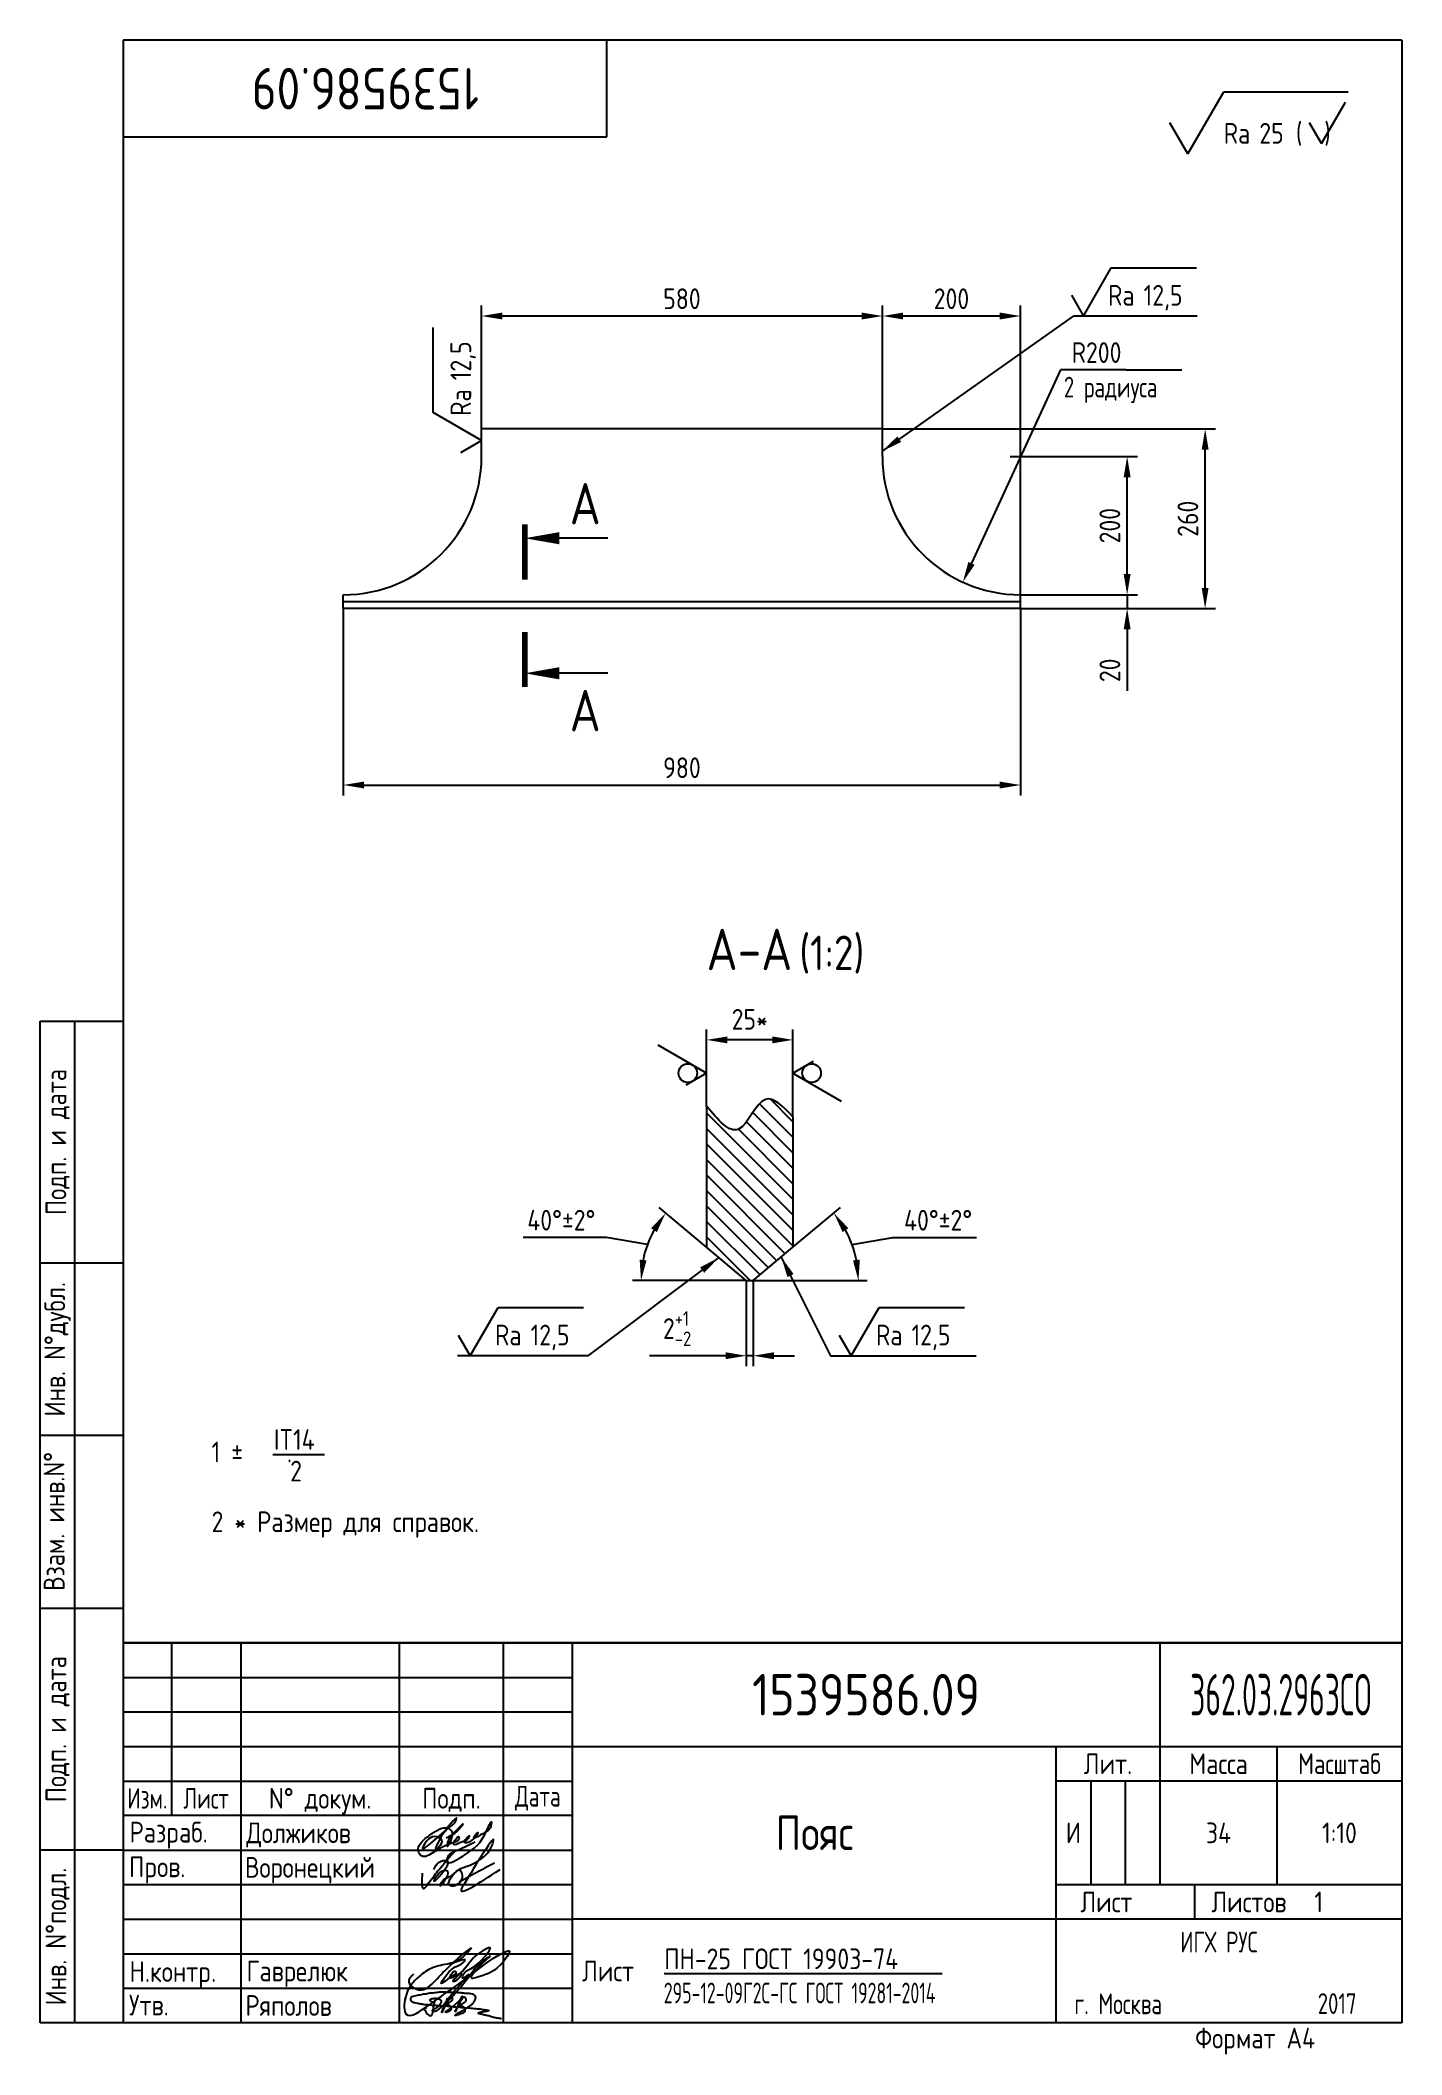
# Paper-space layout 'A4_protect' of a CAD drawing. Header units: millimetres. Extents: x 254 to 451, y 0 to 292.
# The model-space entities are those that its viewports show. They can reach past a viewport. Long polylines and large blocks are cut down to what shows.
import ezdxf
from ezdxf.enums import TextEntityAlignment as Align

# ---------------------------------------------------------------- set-up
doc = ezdxf.new("R2010")
doc.units = ezdxf.units.MM
doc.header["$LTSCALE"] = 0.3
for name, color, linetype in [('Bord', 1, 'Continuous'), ('Cont', 6, 'Continuous'), ('Dim', 7, 'Continuous'), ('Hatch', 2, 'Continuous'), ('Text', 3, 'Continuous'), ('Textb', 6, 'Continuous'), ('Vporti', 7, 'Continuous')]:
    doc.layers.add(name, color=color, linetype=linetype)
doc.layers.get('Vporti').off()
doc.styles.add('Style1', font='romans.shx', dxfattribs={"width": 0.8})
doc.dimstyles.new('Anqular-2', dxfattribs={"dimscale": 2, "dimtxt": 3, "dimasz": 3, "dimexe": 1.25, "dimexo": 0, "dimgap": 1, "dimtad": 2, "dimtoh": 1, "dimdec": 3, "dimtxsty": 'Style1', "dimcen": 2.5, "dimclrt": 3, "dimadec": 0, "dimazin": 0, "dimtfac": 1, "dimtdec": 3, "dimtmove": 1, "dimatfit": 3, "dimfxl": 1, "dimarcsym": 0})
doc.dimstyles.new('LIN10', dxfattribs={"dimscale": 10, "dimtxt": 3, "dimasz": 3, "dimexe": 1.5, "dimexo": 0, "dimgap": 1, "dimtad": 1, "dimdec": 4, "dimrnd": 1, "dimdsep": 46, "dimtxsty": 'Style1', "dimcen": 0, "dimclrt": 3, "dimadec": 0, "dimazin": 0, "dimtfac": 0.666667, "dimtdec": 4, "dimtmove": 0, "dimatfit": 3, "dimfxl": 1, "dimtolj": 1, "dimtzin": 0, "dimarcsym": 0})
doc.dimstyles.new('LIN_2', dxfattribs={"dimscale": 2, "dimtxt": 3, "dimasz": 3, "dimexe": 1.5, "dimexo": 0, "dimgap": 1.48, "dimtad": 1, "dimdec": 4, "dimrnd": 1, "dimdsep": 46, "dimtxsty": 'Style1', "dimcen": 0, "dimdle": 2, "dimclrd": 256, "dimclrt": 3, "dimadec": 0, "dimazin": 0, "dimtfac": 0.666667, "dimtdec": 4, "dimtmove": 0, "dimatfit": 3, "dimfxl": 1, "dimtvp": 0.833333, "dimtolj": 1, "dimtzin": 0, "dimarcsym": 0})
doc.dimstyles.new('Rad-10', dxfattribs={"dimscale": 10, "dimtxt": 3, "dimasz": 3, "dimexe": 1.25, "dimexo": 0, "dimgap": 1, "dimtad": 1, "dimtoh": 1, "dimdec": 3, "dimtxsty": 'Style1', "dimcen": 2.5, "dimclrt": 3, "dimadec": 0, "dimazin": 0, "dimtfac": 1, "dimtdec": 3, "dimtmove": 1, "dimatfit": 1, "dimfxl": 1, "dimarcsym": 0})

# ---------------------------------------------------------------- blocks, each defined once
blk = doc.blocks.new('A4')
at = {"layer": 'Bord'}
for p, q in [((20, 55), (85, 55)), ((20, 50), (85, 50)), ((20, 45), (85, 45)), ((160, 40), (160, 25)), ((165, 40), (165, 25)), ((20, 30), (85, 30)), ((20, 25), (85, 25)), ((20, 20), (85, 20)), ((20, 15), (85, 15)), ((20, 10), (85, 10))]:
    blk.add_line(p, q, dxfattribs=at)
at = {"layer": 'Cont'}
for p, q in [((205, 292), (20, 292)), ((20, 292), (20, 5)), ((90, 278), (90, 292)), ((205, 292), (205, 5)), ((20, 278), (90, 278)), ((8, 5), (8, 150)), ((8, 150), (20, 150)), ((13, 5), (13, 150)), ((8, 115), (20, 115)), ((20, 90), (8, 90)), ((20, 65), (8, 65)), ((205, 60), (20, 60)), ((20, 60), (205, 60)), ((27, 60), (27, 35)), ((37, 60), (37, 5)), ((60, 5), (60, 60)), ((75, 60), (75, 5)), ((85, 5), (85, 60)), ((170, 60), (170, 25)), ((85, 45), (205, 45)), ((155, 5), (155, 45)), ((187, 25), (187, 45)), ((20, 40), (85, 40)), ((205, 40), (155, 40)), ((85, 35), (20, 35)), ((20, 30), (8, 30)), ((155, 25), (205, 25)), ((175, 25), (175, 20)), ((205, 20), (85, 20)), ((20, 5), (8, 5)), ((205, 5), (20, 5))]:
    blk.add_line(p, q, dxfattribs=at)
at = {"layer": 'Text', "style": 'Style1', "width": 0.8}
for s, p in [('Подп. и дата', (10.5, 132.5)), ('Инв. N%%dдубл.', (10.5, 102.5)), ('Взам. инв.N%%d ', (10, 78.38)), ('Подп. и дата', (10.5, 47.5)), ('Инв. N%%dподл.', (10.5, 17.5))]:
    blk.add_text(s, height=3, rotation=90, dxfattribs=at).set_placement(p, align=Align.MIDDLE)
at = {"layer": 'Text', "style": 'Style1'}
for s, width, p in [('Лит.', 0.8, (162.5, 42.5)), ('Масса', 0.8, (178.5, 42.5)), ('Масштаб', 0.75, (196, 42.5)), ('Изм.', 0.7, (23.5, 37.5)), ('Лист', 0.7, (32, 37.5)), ('N%%d докум.', 0.8, (48.5, 37.5)), ('Подп.', 0.8, (67.5, 37.5)), ('Лист', 0.8, (162.27, 22.5)), ('Листов', 0.8, (182.9, 22.5))]:
    blk.add_text(s, height=3, dxfattribs=dict(at, width=width)).set_placement(p, align=Align.MIDDLE_CENTER)
at = {"layer": 'Text', "style": 'Style1', "width": 0.7}
for s, p in [('Дата', (80, 37.5)), ('ИГХ РУС', (178.57, 16.69))]:
    blk.add_text(s, height=3, dxfattribs=at).set_placement(p, align=Align.MIDDLE)
at = {"layer": 'Text', "style": 'Style1'}
for s, width, p in [('Разpаб.', 0.8, (20.92, 31.1)), ('Пpов.', 0.8, (20.84, 26.08)), ('Н.контp.', 0.8, (20.92, 10.92)), ('Утв.', 0.8, (20.84, 6.06)), ('г. Москва', 0.7, (157.64, 6.25)), ('Фоpмат А4', 0.8, (175.11, 1.29))]:
    blk.add_text(s, height=3, dxfattribs=dict(at, width=width)).set_placement(p)
for tag, p, width in [('ФИО', (39, 31), 0.8), ('ФИО', (39, 26), 0.8), ('ГОСТ_СОРТАМЕНТА', (98.19, 14), 0.8), ('ФИО', (39, 11), 0.8), ('ФИО', (39, 6), 0.8), ('2017', (192.85, 6.29), 0.7)]:
    blk.add_attdef(tag, p, '', height=3, dxfattribs=dict(at, width=width))
at = {"layer": 'Text', "style": 'Style1', "width": 0.8}
for tag, p in [('И', (157.49, 32.5)), ('700', (178.5, 32.5)), ('1:20', (196, 32.5))]:
    blk.add_attdef(tag, text='', height=3, dxfattribs=at).set_placement(p, align=Align.MIDDLE)
blk.add_attdef('Сборочный_чертеж', text='', height=3, dxfattribs=at).set_placement((120, 21.3), align=Align.CENTER)
for tag, p in [('1', (171.12, 22.5)), ('2', (193, 22.5))]:
    blk.add_attdef(tag, text='', height=3, dxfattribs=at).set_placement(p, align=Align.MIDDLE_CENTER)
blk.add_attdef('ЛИСТ', text='', height=3, dxfattribs=at).set_placement((85.99, 12.5), align=Align.MIDDLE_LEFT)
at = {"layer": 'Text', "style": 'Style1', "width": 0.7}
blk.add_attdef('%%OГОСТ_ТЕХ._ТРЕБОВАНИЙ', text='', height=3, dxfattribs=at).set_placement((98.19, 8), align=Align.BOTTOM_LEFT)
at = {"layer": 'Textb', "style": 'Style1', "width": 0.8}
blk.add_attdef('1234567', (81, 290), '', height=6, rotation=180, dxfattribs=at)
blk.add_attdef('1234567', (123.4, 48), '', height=6, dxfattribs=at)
for tag, height, p in [('123ХЯ', 6, (183.62, 48)), ('НАИМЕНОВАНИЕ', 5, (120, 30))]:
    blk.add_attdef(tag, text='', height=height, dxfattribs=at).set_placement(p, align=Align.CENTER)
blk = doc.blocks.new('A$C3427693D')
at = {"layer": 'Text'}
blk.add_line((0, 3.92), (7.46, 3.92), dxfattribs=at)
at = {"layer": 'Text', "style": 'Style1', "width": 0.8}
for s, p in [('IT14', (0.13, 4.57)), ('2', (2.49, 0))]:
    blk.add_text(s, height=3, dxfattribs=at).set_placement(p)
blk = doc.blocks.new('A$C314368CF')
at = {"layer": 'Text'}
for q in [(7.18, 6), (1.98, 3)]:
    blk.add_line((3.72, 0), q, dxfattribs=at)
at = {"layer": 'Text', "style": 'Style1', "width": 0.8}
blk.add_text('(  )', height=3, dxfattribs=at).set_placement((0, 0))
blk = doc.blocks.new('sherISO_17')
at = {"layer": 'Cont'}
for p, q in [((-30.94, -16.46), (-25.74, -7.46)), ((-25.74, -7.46), (-7.72, -7.46)), ((-30.94, -16.46), (-33.54, -11.96))]:
    blk.add_line(p, q, dxfattribs=at)
blk.add_blockref('A$C314368CF', (-15.31, -14.96))
at = {"layer": 'Textb', "style": 'Style1', "width": 0.8}
blk.add_text('Ra', height=3, dxfattribs=at).set_placement((-25.74, -14.96))
blk.add_attdef('25', (-20.6, -14.96), '', height=3, dxfattribs=at)
blk = doc.blocks.new('ZNAK02')
at = {"layer": 'Textb', "style": 'Style1', "width": 0.8}
blk.add_attdef('А-А', text='', height=6, dxfattribs=at).set_placement((13.92, -0.06), align=Align.RIGHT)
blk.add_attdef('SC(1)', (14.94, -0.06), '', height=5, dxfattribs=at)
blk = doc.blocks.new('*D13')
at = {"layer": 'Defpoints', "color": 0, "transparency": 16777216}
for p in [(5554.02, 703.57), (5556.02, 703.57), (5556.02, 681.83)]:
    blk.add_point(p, dxfattribs=at)
at = {"layer": 'Dim', "color": 0, "lineweight": -2, "transparency": 16777216}
for p, q in [((5554.02, 703.57), (5554.02, 678.83)), ((5556.02, 703.57), (5556.02, 678.83))]:
    blk.add_line(p, q, dxfattribs=at)
at = {"layer": 'Dim', "lineweight": -2, "transparency": 16777216}
for p, q in [((5548.02, 681.83), (5525.97, 681.83)), ((5556.02, 681.83), (5554.02, 681.83)), ((5562.02, 681.83), (5568.02, 681.83))]:
    blk.add_line(p, q, dxfattribs=at)
at = {"layer": 'Dim', "transparency": 16777216}
for points in [[(5548.02, 682.83), (5548.02, 680.83), (5554.02, 681.83)], [(5562.02, 682.83), (5562.02, 680.83), (5556.02, 681.83)]]:
    blk.add_solid(points, dxfattribs=at)
at = {"layer": 'Dim', "color": 3, "transparency": 16777216, "insert": (5534, 689.69), "char_height": 6, "attachment_point": 5, "style": 'Style1'}
blk.add_mtext('\\A1;\\A1;2{\\H0.7x;\\S+1^ -2;}', dxfattribs=at)
blk = doc.blocks.new('*D14')
at = {"layer": 'Defpoints', "color": 0, "transparency": 16777216}
for p in [(5103.97, 1963.65), (6083.97, 1963.65), (6083.97, 1708.22)]:
    blk.add_point(p, dxfattribs=at)
at = {"layer": 'Dim', "color": 0, "lineweight": -2, "transparency": 16777216}
for p, q in [((5103.97, 1963.65), (5103.97, 1693.22)), ((6083.97, 1963.65), (6083.97, 1693.22)), ((5133.97, 1708.22), (6053.97, 1708.22))]:
    blk.add_line(p, q, dxfattribs=at)
at = {"layer": 'Dim', "color": 0, "transparency": 16777216}
for points in [[(5133.97, 1713.22), (5133.97, 1703.22), (5103.97, 1708.22)], [(6053.97, 1713.22), (6053.97, 1703.22), (6083.97, 1708.22)]]:
    blk.add_solid(points, dxfattribs=at)
at = {"layer": 'Dim', "color": 3, "transparency": 16777216, "insert": (5593.97, 1733.22), "char_height": 30, "attachment_point": 5, "style": 'Style1'}
blk.add_mtext('\\A1;980', dxfattribs=at)
blk = doc.blocks.new('*D15')
at = {"layer": 'Defpoints', "color": 0, "transparency": 16777216}
for p in [(5883.97, 2387.15), (5883.97, 2223.65), (6083.97, 1983.65)]:
    blk.add_point(p, dxfattribs=at)
at = {"layer": 'Dim', "color": 0, "lineweight": -2, "transparency": 16777216}
for p, q in [((5883.97, 2223.65), (5883.97, 2402.15)), ((6083.97, 1983.65), (6083.97, 2402.15)), ((6053.97, 2387.15), (5913.97, 2387.15))]:
    blk.add_line(p, q, dxfattribs=at)
at = {"layer": 'Dim', "color": 0, "transparency": 16777216}
for points in [[(5913.97, 2392.15), (5913.97, 2382.15), (5883.97, 2387.15)], [(6053.97, 2392.15), (6053.97, 2382.15), (6083.97, 2387.15)]]:
    blk.add_solid(points, dxfattribs=at)
at = {"layer": 'Dim', "color": 3, "transparency": 16777216, "insert": (5983.97, 2412.15), "char_height": 30, "attachment_point": 5, "style": 'Style1'}
blk.add_mtext('\\A1;200', dxfattribs=at)
blk = doc.blocks.new('*D16')
at = {"layer": 'Defpoints', "color": 0, "transparency": 16777216}
for p in [(5303.97, 2387.15), (5303.97, 2223.65), (5883.97, 2223.65)]:
    blk.add_point(p, dxfattribs=at)
at = {"layer": 'Dim', "color": 0, "lineweight": -2, "transparency": 16777216}
for p, q in [((5303.97, 2223.65), (5303.97, 2402.15)), ((5883.97, 2223.65), (5883.97, 2402.15)), ((5853.97, 2387.15), (5333.97, 2387.15))]:
    blk.add_line(p, q, dxfattribs=at)
at = {"layer": 'Dim', "color": 0, "transparency": 16777216}
for points in [[(5333.97, 2392.15), (5333.97, 2382.15), (5303.97, 2387.15)], [(5853.97, 2392.15), (5853.97, 2382.15), (5883.97, 2387.15)]]:
    blk.add_solid(points, dxfattribs=at)
at = {"layer": 'Dim', "color": 3, "transparency": 16777216, "insert": (5593.97, 2412.15), "char_height": 30, "attachment_point": 5, "style": 'Style1'}
blk.add_mtext('\\A1;580', dxfattribs=at)
blk = doc.blocks.new('*D17')
at = {"layer": 'Defpoints', "color": 0, "transparency": 16777216}
for p in [(6083.97, 1983.65), (6083.97, 1963.65), (6238.19, 1963.65)]:
    blk.add_point(p, dxfattribs=at)
at = {"layer": 'Dim', "color": 0, "lineweight": -2, "transparency": 16777216}
for p, q in [((6238.19, 2013.65), (6238.19, 2043.65)), ((6083.97, 1983.65), (6253.19, 1983.65)), ((6238.19, 1983.65), (6238.19, 1963.65)), ((6083.97, 1963.65), (6253.19, 1963.65)), ((6238.19, 1933.65), (6238.19, 1844.79))]:
    blk.add_line(p, q, dxfattribs=at)
at = {"layer": 'Dim', "color": 0, "transparency": 16777216}
for points in [[(6233.19, 2013.65), (6243.19, 2013.65), (6238.19, 1983.65)], [(6233.19, 1933.65), (6243.19, 1933.65), (6238.19, 1963.65)]]:
    blk.add_solid(points, dxfattribs=at)
at = {"layer": 'Dim', "color": 3, "transparency": 16777216, "insert": (6213.19, 1874.22), "char_height": 30, "attachment_point": 5, "rotation": 90, "style": 'Style1'}
blk.add_mtext('\\A1;20', dxfattribs=at)
blk = doc.blocks.new('*D18')
at = {"layer": 'Defpoints', "color": 0, "transparency": 16777216}
for p in [(6068.97, 2183.65), (6238.19, 2183.65), (6083.97, 1983.65)]:
    blk.add_point(p, dxfattribs=at)
at = {"layer": 'Dim', "color": 0, "lineweight": -2, "transparency": 16777216}
for p, q in [((6068.97, 2183.65), (6253.19, 2183.65)), ((6238.19, 2013.65), (6238.19, 2153.65)), ((6083.97, 1983.65), (6253.19, 1983.65))]:
    blk.add_line(p, q, dxfattribs=at)
at = {"layer": 'Dim', "color": 0, "transparency": 16777216}
for points in [[(6233.19, 2153.65), (6243.19, 2153.65), (6238.19, 2183.65)], [(6233.19, 2013.65), (6243.19, 2013.65), (6238.19, 1983.65)]]:
    blk.add_solid(points, dxfattribs=at)
at = {"layer": 'Dim', "color": 3, "transparency": 16777216, "insert": (6213.19, 2083.65), "char_height": 30, "attachment_point": 5, "rotation": 90, "style": 'Style1'}
blk.add_mtext('\\A1;200', dxfattribs=at)
blk = doc.blocks.new('razrez03')
at = {"layer": 'Text', "const_width": 0.8}
blk.add_lwpolyline([(0, 1.997), (0, -6.003)], dxfattribs=at)
at = {"layer": 'Text'}
blk.add_lwpolyline([(0, 0, 0, 1.76, 0), (5, 0, 1.76, 1.76, 0)], format="xyseb", dxfattribs=at)
blk.add_lwpolyline([(12, 0), (5, 0)], dxfattribs=at)
at = {"layer": 'Textb', "style": 'Style1', "width": 0.8}
blk.add_attdef('A', (6.5, 2), '', height=6, dxfattribs=at)
blk = doc.blocks.new('razrez04')
at = {"layer": 'Text', "const_width": 0.8}
blk.add_lwpolyline([(0, 5.997), (0, -2.003)], dxfattribs=at)
at = {"layer": 'Text'}
blk.add_lwpolyline([(0, 0, 0, 1.76, 0), (5, 0, 1.76, 1.76, 0)], format="xyseb", dxfattribs=at)
blk.add_lwpolyline([(12, 0), (5, 0)], dxfattribs=at)
at = {"layer": 'Textb', "style": 'Style1', "width": 0.8}
blk.add_attdef('A', (6.5, -8.4), '', height=6, dxfattribs=at)
blk = doc.blocks.new('*D19')
at = {"layer": 'Defpoints', "color": 0, "transparency": 16777216}
for p in [(5883.97, 2223.65), (6351.07, 2223.65), (6083.97, 1963.65)]:
    blk.add_point(p, dxfattribs=at)
at = {"layer": 'Dim', "color": 0, "lineweight": -2, "transparency": 16777216}
for p, q in [((5883.97, 2223.65), (6366.07, 2223.65)), ((6351.07, 1993.65), (6351.07, 2193.65)), ((6083.97, 1963.65), (6366.07, 1963.65))]:
    blk.add_line(p, q, dxfattribs=at)
at = {"layer": 'Dim', "color": 0, "transparency": 16777216}
for points in [[(6346.07, 2193.65), (6356.07, 2193.65), (6351.07, 2223.65)], [(6346.07, 1993.65), (6356.07, 1993.65), (6351.07, 1963.65)]]:
    blk.add_solid(points, dxfattribs=at)
at = {"layer": 'Dim', "color": 3, "transparency": 16777216, "insert": (6326.07, 2093.65), "char_height": 30, "attachment_point": 5, "rotation": 90, "style": 'Style1'}
blk.add_mtext('\\A1;260', dxfattribs=at)
blk = doc.blocks.new('*D23')
at = {"layer": 'Defpoints', "color": 0, "transparency": 16777216}
for p in [(5542.52, 773.28), (5542.52, 754.1), (5567.52, 751.04)]:
    blk.add_point(p, dxfattribs=at)
at = {"layer": 'Dim', "color": 0, "lineweight": -2, "transparency": 16777216}
for p, q in [((5542.52, 754.1), (5542.52, 776.28)), ((5567.52, 751.04), (5567.52, 776.28))]:
    blk.add_line(p, q, dxfattribs=at)
at = {"layer": 'Dim', "lineweight": -2, "transparency": 16777216}
blk.add_line((5561.52, 773.28), (5548.52, 773.28), dxfattribs=at)
at = {"layer": 'Dim', "transparency": 16777216}
for points in [[(5548.52, 774.28), (5548.52, 772.28), (5542.52, 773.28)], [(5561.52, 774.28), (5561.52, 772.28), (5567.52, 773.28)]]:
    blk.add_solid(points, dxfattribs=at)
at = {"layer": 'Dim', "color": 3, "transparency": 16777216, "insert": (5555.02, 779.24), "char_height": 6, "attachment_point": 5, "style": 'Style1'}
blk.add_mtext('\\A1;25*', dxfattribs=at)
blk = doc.blocks.new('sherISO_09')
at = {"layer": 'Text'}
for q in [(4.04, 7), (-1.73, 3)]:
    blk.add_line((0, 0), q, dxfattribs=at)
blk.add_circle((0, 2.71), 1.35, dxfattribs=at)
blk = doc.blocks.new('*D24')
at = {"layer": 'Defpoints', "color": 0, "transparency": 16777216}
for p in [(5567.52, 713.22), (5583.24, 717.24), (5554.02, 703.57), (5556.02, 703.57), (5556.02, 703.57)]:
    blk.add_point(p, dxfattribs=at)
at = {"layer": 'Dim', "color": 0, "lineweight": -2, "transparency": 16777216}
for p, q in [((5567.52, 713.22), (5581.26, 724.76)), ((5584.64, 713.99), (5596.46, 716.07)), ((5596.46, 716.07), (5620.63, 716.07)), ((5556.02, 703.57), (5588.98, 703.57))]:
    blk.add_line(p, q, dxfattribs=at)
blk.add_arc((5556.02, 703.57), 30.46, 11.30564, 28.69436, dxfattribs=at)
at = {"layer": 'Dim', "color": 0, "transparency": 16777216}
for points in [[(5581.91, 717.63), (5583.56, 718.76), (5579.35, 723.15)], [(5586.88, 709.64), (5584.89, 709.45), (5586.48, 703.57)]]:
    blk.add_solid(points, dxfattribs=at)
at = {"layer": 'Dim', "color": 3, "transparency": 16777216, "insert": (5609.54, 721.07), "char_height": 6, "attachment_point": 5, "style": 'Style1'}
blk.add_mtext('40°%%p2%%d', dxfattribs=at)
blk = doc.blocks.new('*D25')
at = {"layer": 'Defpoints', "color": 0, "transparency": 16777216}
for p in [(5526.8, 717.24), (5542.52, 713.22), (5554.02, 703.57), (5554.02, 703.57), (5556.02, 703.57)]:
    blk.add_point(p, dxfattribs=at)
at = {"layer": 'Dim', "color": 0, "lineweight": -2, "transparency": 16777216}
for p, q in [((5542.52, 713.22), (5528.77, 724.76)), ((5513.58, 716.07), (5489.41, 716.07)), ((5525.4, 713.99), (5513.58, 716.07)), ((5554.02, 703.57), (5521.06, 703.57))]:
    blk.add_line(p, q, dxfattribs=at)
blk.add_arc((5554.02, 703.57), 30.46, 151.30564, 168.69436, dxfattribs=at)
at = {"layer": 'Dim', "color": 0, "transparency": 16777216}
for points in [[(5526.48, 718.76), (5528.13, 717.63), (5530.69, 723.15)], [(5525.15, 709.45), (5523.16, 709.64), (5523.56, 703.57)]]:
    blk.add_solid(points, dxfattribs=at)
at = {"layer": 'Dim', "color": 3, "transparency": 16777216, "insert": (5500.5, 721.07), "char_height": 6, "attachment_point": 5, "style": 'Style1'}
blk.add_mtext('40°%%p2%%d', dxfattribs=at)
blk = doc.blocks.new('sherISO_01')
at = {"layer": 'Text'}
blk.add_line((4.041, 7), (16.364, 7), dxfattribs=at)
blk.add_lwpolyline([(-1.732, 3), (0, 0), (4.041, 7)], dxfattribs=at)
at = {"layer": 'Text', "style": 'Style1', "width": 0.8}
blk.add_text('Ra', height=3, dxfattribs=at).set_placement((3.584, 1.5))
blk.add_attdef('12,5', (8.727, 1.5), '', height=3, dxfattribs=at)
blk = doc.blocks.new('*D26')
at = {"layer": 'Defpoints', "color": 0, "transparency": 16777216}
for p in [(6083.97, 2183.65), (6000.47, 2001.91)]:
    blk.add_point(p, dxfattribs=at)
at = {"layer": 'Dim', "color": 0, "linetype": 'ByBlock', "lineweight": -2, "transparency": 16777216}
for p, q in [((6141.68, 2309.25), (6012.99, 2029.17)), ((6236.25, 2309.25), (6141.68, 2309.25))]:
    blk.add_line(p, q, dxfattribs=at)
at = {"layer": 'Dim', "color": 0, "transparency": 16777216}
blk.add_solid([(6008.45, 2031.26), (6017.54, 2027.09), (6000.47, 2001.91)], dxfattribs=at)
at = {"layer": 'Dim', "color": 3, "transparency": 16777216, "insert": (6193.96, 2334.25), "char_height": 30, "attachment_point": 5, "style": 'Style1'}
blk.add_mtext('R200', dxfattribs=at)

msp = doc.modelspace()

# ---------------------------------------------------------------- hatches: boundary and pattern name
at = {"layer": 'Hatch'}
h = msp.add_hatch(dxfattribs=at)
h.set_pattern_fill('ANSI31', color=256, angle=-90)
h.set_pattern_definition([(315, (4833.3494, 6306.1537), (2.245064, 2.245064), [])])
edge = h.paths.add_edge_path()
edge.add_line((5542.51864, 713.22284), (5554.01864, 703.57319))
edge.add_line((5554.01864, 703.57319), (5556.01864, 703.57319))
edge.add_line((5556.01864, 703.57319), (5567.51864, 713.22284))
edge.add_line((5567.51864, 713.22284), (5567.51864, 751.04328))
edge.add_spline(control_points=[(5567.51864, 751.04328), (5564.70969, 753.92452), (5558.4264, 760.36952), (5552.41708, 742.24657), (5545.79882, 750.17482), (5542.51864, 754.10426)], knot_values=[0, 0, 0, 0, 9.395720741, 21.017154568, 32.43697209, 32.43697209, 32.43697209, 32.43697209], degree=3, periodic=0)
edge.add_line((5542.51864, 754.10426), (5542.51864, 713.22284))

# ---------------------------------------------------------------- linework, layer by layer
at = {"layer": 'Bord'}
msp.add_open_spline([(5567.51864, 751.04328), (5564.70969, 753.92452), (5558.4264, 760.36952), (5552.41708, 742.24657), (5545.79882, 750.17482), (5542.51864, 754.10426)], degree=3, knots=[0, 0, 0, 0, 9.395720741, 21.017154568, 32.43697209, 32.43697209, 32.43697209, 32.43697209], dxfattribs=at)
at = {"layer": 'Cont'}
for p, q in [((5883.96932, 2223.6488), (5303.96932, 2223.6488)), ((5303.96932, 2183.6488), (5303.96932, 2223.6488)), ((5883.96932, 2183.6488), (5883.96932, 2223.6488)), ((5103.96932, 1963.6488), (5103.96932, 1983.6488)), ((6083.96932, 1963.6488), (6083.96932, 1983.6488)), ((6083.96932, 1973.29844), (5103.96932, 1973.29844)), ((6083.96932, 1963.6488), (5103.96932, 1963.6488)), ((5542.51864, 754.10426), (5542.51864, 713.22284)), ((5567.51864, 751.04328), (5567.51864, 713.22284)), ((5554.01864, 703.57319), (5542.51864, 713.22284)), ((5556.01864, 703.57319), (5567.51864, 713.22284)), ((5554.01864, 703.57319), (5556.01864, 703.57319))]:
    msp.add_line(p, q, dxfattribs=at)
for centre, start, end in [((5103.96932, 2183.6488), 270, 0), ((6083.96932, 2183.6488), 180, 270)]:
    msp.add_arc(centre, 200, start, end, dxfattribs=at)
at = {"layer": 'Dim'}
for p, q in [((6339.71809, 2387.15368), (6160.68075, 2387.15368)), ((6236.25053, 2309.2505), (6317.36637, 2309.2505)), ((5508.12959, 681.82852), (5470.43576, 681.82852)), ((5578.44, 681.82852), (5620.55747, 681.82852))]:
    msp.add_line(p, q, dxfattribs=at)

# ---------------------------------------------------------------- block references
for name, p, xscale, yscale, zscale, values in [('sherISO_01', (6174.80284, 2387.15368), 10, 10, 10, {'12,5': '12,5'}), ('razrez03', (5366.48935, 2065.49063), 10, 10, 10, {'A': 'А'}), ('razrez04', (5366.48935, 1869.97263), 10, 10, 10, {'A': 'А'}), ('ZNAK02', (5539.49908, 793.59345), 2, 2, 2, {'А-А': 'А-А', 'SC(1)': '(1:2)'}), ('sherISO_01', (5474.14568, 681.82852), 2, 2, 2, {'12,5': '12,5'}), ('sherISO_01', (5584.40002, 681.82852), 2, 2, 2, {'12,5': '12,5'})]:
    msp.add_blockref(name, p, dxfattribs=dict(at, xscale=xscale, yscale=yscale, zscale=zscale)).add_auto_attribs(values)
at = {"layer": 'Dim', "xscale": 10, "yscale": 10, "zscale": 10, "rotation": 90}
msp.add_blockref('sherISO_01', (5303.96932, 2206.87549), dxfattribs=at).add_auto_attribs({'12,5': '12,5'})
at = {"layer": 'Dim', "xscale": 2, "yscale": 2, "zscale": 2}
for p, rotation in [((5542.51864, 763.66261), 89.99999999999999), ((5567.51864, 763.66261), 270)]:
    msp.add_blockref('sherISO_09', p, dxfattribs=dict(at, rotation=rotation))

# ---------------------------------------------------------------- texts
at = {"layer": 'Dim', "color": 3, "style": 'Style1', "width": 0.7}
msp.add_text('2 радиуса', height=30, dxfattribs=at).set_placement((6146.6052, 2269.2505))

# ---------------------------------------------------------------- dimensions: what is measured, and where the dimension line sits
at = {"layer": 'Dim'}
for base, p1, p2, picture, middle in [((5303.96932, 2387.15368), (5883.96932, 2223.6488), (5303.96932, 2223.6488), '*D16', (5593.96932, 2412.15368)), ((5883.96932, 2387.15368), (6083.96932, 1983.6488), (5883.96932, 2223.6488), '*D15', (5983.96932, 2412.15368)), ((6083.96932, 1708.22405), (5103.96932, 1963.6488), (6083.96932, 1963.6488), '*D14', (5593.96932, 1733.22405))]:
    dim = msp.add_linear_dim(base=base, p1=p1, p2=p2, dimstyle='LIN10', dxfattribs=at)
    dim.commit()
    dim.dimension.update_dxf_attribs({"geometry": picture, "text_midpoint": middle})
dim = msp.add_radius_dim(center=(6083.96932, 2183.6488), mpoint=(6000.46823, 2001.91391), dimstyle='Rad-10', override={"dimatfit": 3, "dimarcsym": 1}, dxfattribs=at)
dim.commit()
dim.dimension.update_dxf_attribs({"geometry": '*D26', "text_midpoint": (6141.6791, 2309.2505), "dimtype": 164})
for base, p1, p2, picture, middle in [((6351.07277, 2223.6488), (6083.96932, 1963.6488), (5883.96932, 2223.6488), '*D19', (6326.07277, 2093.6488)), ((6238.18887, 2183.6488), (6083.96932, 1983.6488), (6068.96932, 2183.6488), '*D18', (6213.18887, 2083.6488)), ((6238.18887, 1963.6488), (6083.96932, 1983.6488), (6083.96932, 1963.6488), '*D17', (6213.18887, 1874.22022))]:
    dim = msp.add_linear_dim(base=base, p1=p1, p2=p2, angle=90, dimstyle='LIN10', dxfattribs=at)
    dim.commit()
    dim.dimension.update_dxf_attribs({"geometry": picture, "text_midpoint": middle})
dim = msp.add_linear_dim(base=(5542.51864, 773.28194), p1=(5567.51864, 751.04328), p2=(5542.51864, 754.10426), text='<>*', dimstyle='LIN_2', dxfattribs=at)
dim.commit()
dim.dimension.update_dxf_attribs({"geometry": '*D23', "text_midpoint": (5555.01864, 779.24194)})
for base, line1, line2, picture, middle in [((5526.8015, 717.24216), ((5556.01864, 703.57319), (5554.01864, 703.57319)), ((5554.01864, 703.57319), (5542.51864, 713.22284)), '*D25', (5500.49525, 721.07379)), ((5583.23578, 717.24216), ((5554.01864, 703.57319), (5556.01864, 703.57319)), ((5556.01864, 703.57319), (5567.51864, 713.22284)), '*D24', (5609.54203, 721.07379))]:
    dim = msp.add_angular_dim_2l(base=base, line1=line1, line2=line2, text='<>%%p2%%d', dimstyle='Anqular-2', dxfattribs=at)
    dim.commit()
    dim.dimension.update_dxf_attribs({"geometry": picture, "text_midpoint": middle})
dim = msp.add_linear_dim(base=(5556.01864, 681.82852), p1=(5554.01864, 703.57319), p2=(5556.01864, 703.57319), text='\\A1;<>{\\H0.7x;\\S+1^ -2;}', dimstyle='LIN_2', dxfattribs=at)
dim.commit()
dim.dimension.update_dxf_attribs({"geometry": '*D13', "text_midpoint": (5533.99578, 681.82852), "dimtype": 160})

# ---------------------------------------------------------------- leaders
for points, dimstyle in [([(5883.96932, 2191.5528), (6160.68075, 2387.15368)], 'LIN10'), ([(5546.07343, 710.24002), (5508.12959, 681.82852)], 'LIN_2'), ([(5564.14125, 710.38888), (5578.44, 681.82852)], 'LIN_2')]:
    msp.add_leader(points, dimstyle=dimstyle, dxfattribs=at)

psp = doc.layouts.new('A4_protect')

# ---------------------------------------------------------------- linework, layer by layer
at = {"layer": 'Cont'}
psp.add_line((451.13, 292), (451.13, 5), dxfattribs=at)
at = {"layer": 'Text'}
for points, knots in [([(317.02, 31.18), (316.26, 30.76), (314.94, 30.04), (313.07, 29.45), (312.75, 27.52), (317.67, 30.62), (318, 31.23), (319.41, 34.26), (319.38, 32.82), (318.51, 32.7), (316.31, 31.22), (317.63, 32.98), (317.09, 31.46), (314.57, 30.35), (316.46, 32.53), (315.91, 31.32), (315.19, 31.35), (313.32, 30.11), (314.66, 32.38), (314.78, 31.28), (312.87, 30.84), (311.6, 30.01), (309.45, 28.65), (308.41, 30.39), (309.91, 31.8), (311.32, 32.77), (312.6, 33.4), (313.56, 32.99), (313.97, 32), (312.67, 29.69), (313.37, 31.97), (313.97, 32.42), (315.62, 34.24), (314.63, 32.79), (313.9, 32.25), (313.1, 31.85), (312.85, 31.73)], [0, 0, 0, 0, 2.703743, 4.672825, 5.02799, 7.955933, 13.437489, 13.883188, 14.189441, 16.413959, 17.478513, 18.47964, 18.959294, 20.910841, 22.003091, 22.470554, 23.533771, 24.710748, 26.01626, 26.201331, 27.488187, 30.382065, 32.258784, 33.069724, 35.439902, 37.010787, 38.612861, 39.32109, 39.818865, 41.83144, 42.782113, 44.494961, 45.867914, 46.467245, 48.290622, 49.101188, 49.101188, 49.101188, 49.101188]), ([(311.37, 30.4), (311.79, 31.32), (312.33, 32.5), (314.59, 35.06), (314.14, 33.9), (312.64, 32.87), (308.43, 28.76), (310.08, 31.5), (311.06, 32.19), (312.62, 31.49), (311.99, 30.69), (311.47, 30), (311.3, 30.27), (311.35, 30.35), (311.37, 30.4)], [0, 0, 0, 0, 4.062617, 5.226919, 5.800291, 6.663227, 11.774431, 12.938639, 14.11351, 15.354081, 16.396133, 16.918576, 17.03251, 17.182794, 17.182794, 17.182794, 17.182794]), ([(311.1, 27.21), (311.26, 27.59), (311.57, 28.33), (314.08, 28.89), (312.27, 26.44), (310.75, 25.11), (311.8, 27.11), (313.95, 27.18), (311.48, 23.88), (312.54, 26.09), (313.71, 25.98), (314.68, 27.49), (315.52, 26.11), (314.68, 24.77), (312.65, 24.77), (314.23, 27.17), (316.64, 27.84), (319, 29.13), (320.5, 33.56), (316.72, 27.03), (314.05, 22.88), (317.52, 25.15), (320.66, 27.21)], [0, 0, 0, 0, 1.213353, 2.399709, 5.497648, 5.861317, 7.611627, 8.43806, 10.837371, 11.583123, 13.461301, 14.534506, 15.162086, 17.217848, 17.944717, 20.123775, 21.948027, 26.460707, 27.144718, 34.52243, 35.159468, 41.304292, 41.304292, 41.304292, 41.304292]), ([(309.41, 26.65), (309.37, 26.2), (309.31, 25.54), (309.46, 23.99), (310.8, 25.9), (311.93, 27.32), (313.31, 28.93), (314.11, 29.88)], [0, 0, 0, 0, 1.523947, 2.237958, 3.351836, 5.856423, 9.374056, 9.374056, 9.374056, 9.374056]), ([(319.84, 28.1), (319.07, 27.71), (317.35, 26.84), (315.68, 25.88), (314.76, 25.35)], [0, 0, 0, 0, 2.587978, 5.77327, 5.77327, 5.77327, 5.77327]), ([(308.15, 12.02), (307.81, 11.71), (306.93, 10.9), (309.32, 9.04), (312.45, 12.3), (313.95, 13.92), (316.84, 16.13), (314.94, 14.05), (313.53, 13.53), (310.83, 13.15), (308.53, 11.49), (306.79, 9.44), (306.65, 4.92), (312.8, 9.3), (316.56, 11.9), (319.84, 14.61), (322.51, 15.73), (320.19, 12.4), (318.9, 12.09), (315.59, 11.02), (317.85, 13.46), (319.92, 15.17), (317.23, 13.37), (316.13, 11.27), (311.35, 6.14), (313.95, 9.62), (317.06, 12.85), (314.93, 11.04), (315.48, 12.37), (316.64, 12.9), (317.83, 13.75), (320.09, 16.6), (316.46, 14.49), (316.17, 13.19), (313.13, 10.59), (314.74, 11.28), (315.35, 12.5), (314.29, 11.72), (312.99, 11.2), (314.04, 12.84), (314.4, 12.12), (313.33, 11.67), (311.52, 9.91), (313.01, 12.15), (313.93, 13.11), (315.08, 13.43), (316.04, 14.46), (314.79, 13.98), (313.75, 13.58)], [0, 0, 0, 0, 1.17994, 3.087717, 5.863103, 12.338328, 12.854096, 14.088578, 16.834551, 19.302558, 21.570562, 25.210018, 27.650956, 31.348291, 40.129863, 44.562748, 45.223917, 46.979401, 51.214655, 52.099288, 55.323111, 56.227801, 58.471865, 60.028126, 65.752911, 68.466223, 71.038525, 71.934922, 72.780229, 73.495807, 76.028152, 77.999346, 80.11892, 83.1954, 85.334448, 86.270878, 87.060466, 88.110212, 88.803314, 89.989889, 90.197567, 90.706974, 92.884587, 94.19917, 96.055742, 97.375783, 97.753899, 99.636325, 99.636325, 99.636325, 99.636325]), ([(310.88, 7.99), (310.83, 8), (310.74, 8.03), (310.64, 8.12), (310.56, 8.19), (310.49, 8.31), (310.58, 8.39), (310.69, 8.46), (310.86, 8.51), (311.07, 8.54), (311.3, 8.57), (311.52, 8.54), (311.75, 8.49), (311.96, 8.4), (312.15, 8.25), (312.16, 8.04), (312.08, 7.88), (311.98, 7.72), (311.88, 7.56), (311.73, 7.4), (311.6, 7.24), (311.45, 7.14), (311.33, 7.04), (311.2, 6.98), (311.06, 6.92), (310.94, 6.86), (310.87, 6.83), (310.82, 6.77), (310.89, 6.72), (310.97, 6.71), (311.1, 6.69), (311.25, 6.69), (311.42, 6.74), (311.63, 6.81), (311.81, 6.96), (311.97, 7.13), (312.14, 7.27), (312.29, 7.43), (312.44, 7.55), (312.55, 7.66), (312.63, 7.76), (312.77, 7.91), (312.89, 8.15), (312.99, 8.3), (313.05, 8.58), (312.93, 8.28), (312.9, 8.06), (312.74, 7.71), (312.66, 7.43), (312.57, 7.19), (312.45, 6.93), (312.37, 6.74), (312.16, 6.39), (312.33, 6.79), (312.42, 7.07), (312.59, 7.36), (312.71, 7.62), (312.78, 7.81), (312.89, 8.02), (313.03, 8.2), (313.1, 8.37), (313.22, 8.5), (313.36, 8.66), (313.55, 8.72), (313.72, 8.65), (313.78, 8.49), (313.73, 8.32), (313.6, 8.13), (313.41, 7.99), (313.25, 7.84), (313.1, 7.78), (313.02, 7.74), (312.83, 7.71), (313.05, 7.69), (313.18, 7.62), (313.35, 7.55), (313.46, 7.41), (313.55, 7.29), (313.59, 7.16), (313.59, 6.99), (313.51, 6.82), (313.33, 6.68), (313.12, 6.56), (312.93, 6.48), (312.72, 6.54), (312.83, 6.72), (312.99, 6.78), (313.15, 6.89), (313.31, 6.98), (313.44, 7.08), (313.56, 7.15), (313.65, 7.23), (313.75, 7.3), (313.86, 7.39), (313.98, 7.49), (314.17, 7.64), (314.36, 7.81), (314.53, 7.99), (314.69, 8.11), (314.82, 8.23), (314.91, 8.36), (315.03, 8.46), (315.12, 8.59), (315.18, 8.7), (315.19, 8.89), (315.05, 8.7), (314.98, 8.56), (314.89, 8.31), (314.8, 8.08), (314.7, 7.84), (314.63, 7.6), (314.53, 7.4), (314.43, 7.17), (314.37, 6.96), (314.31, 6.76), (314.26, 6.65), (314.09, 6.61), (314.32, 6.95), (314.45, 7.16), (314.63, 7.49), (314.76, 7.7), (314.88, 7.94), (315.04, 8.22), (315.17, 8.51), (315.31, 8.69), (315.49, 8.8), (315.66, 8.63), (315.7, 8.43), (315.7, 8.24), (315.65, 8.07), (315.53, 7.95), (315.39, 7.84), (315.23, 7.73), (315.08, 7.65), (314.91, 7.61), (314.81, 7.59), (314.59, 7.6), (314.77, 7.56), (314.86, 7.52), (314.98, 7.5), (315.1, 7.45), (315.22, 7.43), (315.33, 7.34), (315.4, 7.24), (315.49, 7.13), (315.54, 7.01), (315.57, 6.88), (315.59, 6.75), (315.56, 6.61), (315.45, 6.5), (315.3, 6.39), (315.11, 6.35), (314.89, 6.27), (314.68, 6.17), (314.42, 6.1), (314.27, 6.06), (314.12, 6.04), (314.23, 6.2), (314.32, 6.26), (314.52, 6.4), (314.76, 6.5), (315.04, 6.66), (315.25, 6.78), (315.41, 6.85), (315.55, 6.94), (315.69, 7.05), (315.92, 7.2), (316.18, 7.38), (316.45, 7.56), (316.67, 7.74), (316.8, 7.91), (316.93, 8.06), (317, 8.22), (317.08, 8.36), (317.12, 8.54), (317.16, 8.75), (316.91, 9.1), (316.38, 9.21), (315.79, 9.25), (315.27, 9.28), (314.76, 9.35), (314.28, 9.37), (313.8, 9.36), (313.37, 9.4), (312.99, 9.4), (312.67, 9.43), (312.35, 9.45), (312.01, 9.43), (311.67, 9.41), (311.31, 9.35), (310.92, 9.29), (310.56, 9.28), (310.23, 9.23), (309.89, 9.14), (309.48, 9.15), (309.08, 8.99), (308.67, 8.97), (308.28, 8.86), (307.95, 8.81), (307.73, 8.67), (307.68, 8.44), (307.73, 8.22), (307.97, 8), (308.29, 7.95), (308.7, 7.82), (309.18, 7.77), (309.64, 7.67), (310.05, 7.63), (310.43, 7.63), (310.82, 7.56), (311.38, 7.55), (311.95, 7.45), (312.62, 7.48), (313.23, 7.38), (313.84, 7.33), (314.43, 7.33), (315.02, 7.24), (315.7, 7.17), (316.34, 7.16), (316.86, 7.08), (317.31, 7.04), (317.74, 7.02), (318.12, 6.94), (318.43, 6.9), (318.71, 6.86), (318.88, 6.85), (319.12, 6.75), (318.88, 6.68), (318.72, 6.64), (318.41, 6.6), (318.08, 6.54), (317.8, 6.53), (317.35, 6.36), (317.92, 6.29), (318.25, 6.21), (318.78, 6.09), (319.31, 5.97), (319.87, 5.77), (320.35, 5.7), (320.68, 5.65), (320.81, 5.63), (320.88, 5.62)], [0, 0, 0, 0, 0.153866, 0.270441, 0.388867, 0.510533, 0.592156, 0.71333, 0.90842, 1.11344, 1.349254, 1.61246, 1.782219, 2.047249, 2.291879, 2.451528, 2.651081, 2.806158, 3.017979, 3.227348, 3.462381, 3.633009, 3.75766, 3.920516, 4.080796, 4.214529, 4.291786, 4.349969, 4.397594, 4.50822, 4.594826, 4.799244, 4.954392, 5.128468, 5.437537, 5.632649, 5.842485, 6.094987, 6.293219, 6.410959, 6.551192, 6.687808, 7.022147, 7.294342, 7.425356, 7.52079, 7.946481, 8.313051, 8.59833, 8.833695, 9.090496, 9.427695, 9.601191, 9.883219, 10.093306, 10.673943, 10.798776, 10.974628, 11.287247, 11.486184, 11.648652, 11.848902, 12.027194, 12.25348, 12.40059, 12.537783, 12.716293, 12.91523, 13.208551, 13.438489, 13.549668, 13.67779, 13.77127, 13.930001, 14.029091, 14.272112, 14.434836, 14.547084, 14.739051, 14.830983, 15.061241, 15.268922, 15.500489, 15.788979, 15.879568, 16.024283, 16.221854, 16.418714, 16.593102, 16.783247, 16.91018, 17.018213, 17.135263, 17.278205, 17.430482, 17.620087, 17.979626, 18.191789, 18.388716, 18.565718, 18.714854, 18.857929, 19.039974, 19.171375, 19.283034, 19.400085, 19.618058, 19.882245, 20.150781, 20.377854, 20.649532, 20.89723, 21.042543, 21.40016, 21.557817, 21.667145, 21.752781, 21.926256, 22.412297, 22.813145, 22.961412, 23.171289, 23.607257, 23.940428, 24.110007, 24.291214, 24.48084, 24.697609, 24.904078, 25.034245, 25.218018, 25.407651, 25.573473, 25.787447, 25.930292, 26.051316, 26.18846, 26.285312, 26.406799, 26.52425, 26.630463, 26.793722, 26.898606, 27.029313, 27.171012, 27.314101, 27.419918, 27.580557, 27.709367, 27.829268, 28.024364, 28.266961, 28.41242, 28.705761, 28.989137, 29.187748, 29.233768, 29.332802, 29.529535, 29.667094, 30.039923, 30.332117, 30.61061, 30.769982, 30.856778, 31.109923, 31.313488, 31.656425, 32.066331, 32.296628, 32.49714, 32.710276, 32.891468, 33.014834, 33.177747, 33.444503, 33.618009, 34.409008, 34.914636, 35.419802, 35.95397, 36.458179, 36.88069, 37.388403, 37.738353, 38.034261, 38.353468, 38.693154, 39.037638, 39.391136, 39.787481, 40.203773, 40.488977, 40.784975, 41.26625, 41.668005, 42.070065, 42.499388, 42.869834, 43.079573, 43.213439, 43.554591, 43.717296, 44.153724, 44.506336, 45.019111, 45.587859, 45.90191, 46.270392, 46.703958, 47.093115, 47.952647, 48.44014, 49.079253, 49.808223, 50.268654, 50.851051, 51.604831, 52.298429, 52.776925, 53.1907, 53.661988, 54.042386, 54.348524, 54.616841, 54.853814, 54.983777, 55.126096, 55.333328, 55.613101, 56.008732, 56.315809, 56.59982, 56.87931, 57.399251, 57.889617, 58.432507, 59.066698, 59.660314, 59.862668, 60.07277, 60.07277, 60.07277, 60.07277]), ([(310.02, 7.15), (309.96, 7.14), (309.87, 7.13), (309.76, 7.1), (309.63, 7), (309.77, 6.87), (309.84, 6.73), (309.97, 6.55), (310.09, 6.34), (310.27, 6.16), (310.41, 6.06), (310.56, 6.02), (310.72, 6.05), (310.84, 6.16), (310.91, 6.41), (310.95, 6.69), (311.02, 7.02), (311.05, 7.29), (311.09, 7.54), (311.17, 7.81), (311.21, 8.05), (311.25, 8.21), (311.26, 8.26)], [0, 0, 0, 0, 0.15847, 0.269731, 0.363591, 0.555514, 0.688037, 0.848606, 1.204359, 1.433632, 1.58673, 1.729549, 1.880686, 2.057874, 2.19169, 2.63505, 2.928153, 3.184121, 3.441863, 3.696117, 4.025873, 4.178055, 4.178055, 4.178055, 4.178055])]:
    psp.add_open_spline(points, degree=3, knots=knots, dxfattribs=at)

# ---------------------------------------------------------------- block references
ref = psp.add_blockref('A4', (246.13, 0))
ref.add_attrib('ФИО', 'Должиков', (283.93, 31), dxfattribs={"layer": 'Text', "height": 3, "style": 'Style1', "width": 0.8})
ref.add_attrib('ФИО', 'Воронецкий', (283.76, 26), dxfattribs={"layer": 'Text', "height": 3, "style": 'Style1', "width": 0.8})
ref.add_attrib('ФИО', 'Гаврелюк', (283.99, 11), dxfattribs={"layer": 'Text', "height": 3, "style": 'Style1', "width": 0.8})
ref.add_attrib('ФИО', 'Ряполов', (283.82, 6), dxfattribs={"layer": 'Text', "height": 3, "style": 'Style1', "width": 0.8})
ref.add_attrib('123ХЯ', '362.03.2963СО', dxfattribs={"layer": 'Textb', "height": 6, "style": 'Style1', "width": 0.5}).set_placement((433.63, 52.5), align=Align.MIDDLE_CENTER)
ref.add_attrib('1234567', '1539586.09', dxfattribs={"layer": 'Textb', "height": 6, "style": 'Style1', "width": 0.8}).set_placement((373.63, 52.5), align=Align.MIDDLE_CENTER)
ref.add_attrib('НАИМЕНОВАНИЕ', 'Пояс', dxfattribs={"layer": 'Textb', "height": 5, "style": 'Style1', "width": 0.8}).set_placement((366.13, 30), align=Align.CENTER)
ref.add_attrib('ЛИСТ', 'Лист', dxfattribs={"layer": 'Text', "height": 3, "style": 'Style1', "width": 0.8}).set_placement((332.53, 12.5), align=Align.MIDDLE_LEFT)
ref.add_attrib('ГОСТ_СОРТАМЕНТА', '%%uПН-25 ГОСТ 19903-74    ', (344.42, 12.76), dxfattribs={"layer": 'Text', "height": 3, "style": 'Style1', "width": 0.8})
ref.add_attrib('%%OГОСТ_ТЕХ._ТРЕБОВАНИЙ', '295-12-09Г2С-ГС ГОСТ 19281-2014', dxfattribs={"layer": 'Text', "height": 3, "style": 'Style1', "width": 0.6}).set_placement((344.35, 6.92), align=Align.BOTTOM_LEFT)
ref.add_attrib('И', 'И', dxfattribs={"layer": 'Text', "height": 3, "style": 'Style1', "width": 0.8}).set_placement((403.62, 32.5), align=Align.MIDDLE)
ref.add_attrib('700', '34', dxfattribs={"layer": 'Text', "height": 3, "style": 'Style1', "width": 0.8}).set_placement((424.63, 32.5), align=Align.MIDDLE)
ref.add_attrib('1:20', '1:10', dxfattribs={"layer": 'Text', "height": 3, "style": 'Style1', "width": 0.8}).set_placement((442.13, 32.5), align=Align.MIDDLE)
ref.add_attrib('2', '1', dxfattribs={"layer": 'Text', "height": 3, "style": 'Style1', "width": 0.8}).set_placement((439.13, 22.5), align=Align.MIDDLE_CENTER)
ref.add_attrib('200', '2017', (438.98, 6.29), dxfattribs={"layer": 'Text', "height": 3, "style": 'Style1', "width": 0.7})
ref.add_attrib('1234567', '1539586.09', dxfattribs={"layer": 'Textb', "height": 6, "rotation": 180, "style": 'Style1', "width": 0.8}).set_placement((301.13, 285), align=Align.MIDDLE_CENTER)
at = {"layer": 'Dim'}
psp.add_blockref('sherISO_17', (451.13, 292), dxfattribs=at).add_auto_attribs({'25': '25'})
psp.add_blockref('A$C3427693D', (287.8, 83.37), dxfattribs=at)

# ---------------------------------------------------------------- texts
at = {"layer": 'Text', "style": 'Style1', "width": 0.8}
for s, p in [('1 %%P    .', (278.92, 86.14)), ('2 * Размер для справок.', (278.92, 76.03))]:
    psp.add_text(s, height=3, dxfattribs=at).set_placement(p)

# ---------------------------------------------------------------- viewports
at = {"layer": 'Vporti'}
psp.add_viewport(center=(358.98, 222.37), size=(157.14, 93.0019), view_center_point=(5713.96016, 2090.02544), view_height=930.018936, dxfattribs=at)
psp.add_viewport(center=(352.22, 135.4), size=(94.27, 75.5761), view_center_point=(5545.87822, 749.49388), view_height=151.1522569, status=3, dxfattribs=at)

doc.saveas('drawing.dxf')
